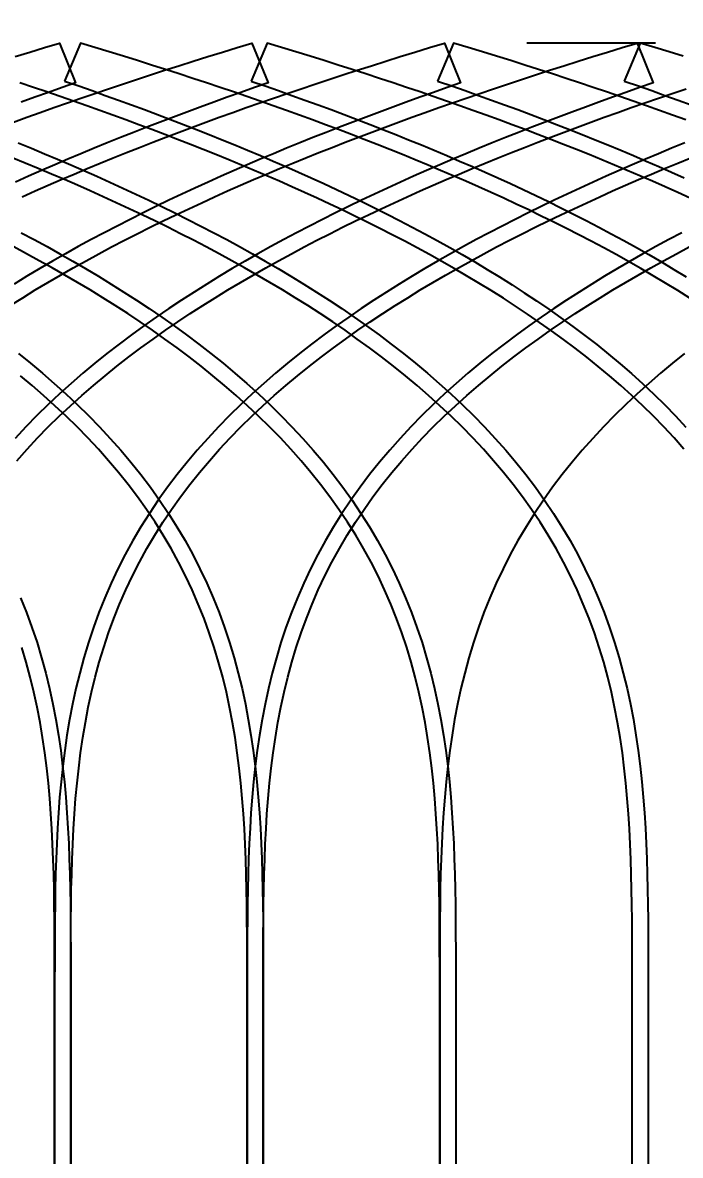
# Model space of a CAD drawing. Header units: metres. Extents: x -2 to 44.3, y -14 to 11.
# Drawn here: x 12.18 to 14.228, y 4.608 to 8.135 of the extents above; entities that cross this region are included whole.
import ezdxf

# ---------------------------------------------------------------- set-up
doc = ezdxf.new("R2010")
doc.units = ezdxf.units.M
doc.header["$LTSCALE"] = 0.05
doc.linetypes.add('DASHED', pattern=[19.05, 12.7, -6.35])
doc.layers.get('0').update_dxf_attribs({"linetype": 'DASHED'})
for name, color, linetype in [('back-layer0', 7, 'Continuous'), ('front-layer0', 7, 'Continuous'), ('front-layer1', 7, 'Continuous')]:
    doc.layers.add(name, color=color, linetype=linetype)
doc.dimstyles.get("Standard").update_dxf_attribs({"dimtxt": 2.5, "dimasz": 2.5, "dimexe": 1.25, "dimexo": 0.625, "dimtad": 1, "dimtxsty": 'Standard', "dimcen": 2.5, "dimazin": 3, "dimtfac": 1, "dimtmove": 0, "dimatfit": 3, "dimarcsym": 0})

# ---------------------------------------------------------------- blocks, each defined once
blk = doc.blocks.new('*D10')
at = {"color": 0, "lineweight": -2, "transparency": 16777216}
for p, q in [((13.9167, 9.7483), (13.7296, 10.2119)), ((11.6751, 8.3048), (15.2629, 9.7522)), ((11.7251, 8.1809), (15.3129, 9.6283)), ((14.1037, 9.2846), (14.1537, 9.1606)), ((14.3408, 8.6969), (14.5278, 8.2332)), ((14.5278, 8.2332), (16.4028, 8.2332))]:
    blk.add_line(p, q, dxfattribs=at)
at = {"color": 0, "transparency": 16777216}
for points in [[(13.9939, 9.7794), (13.8394, 9.7171), (14.1037, 9.2846)], [(14.4181, 8.7281), (14.2635, 8.6658), (14.1537, 9.1606)]]:
    blk.add_solid(points, dxfattribs=at)
at = {"layer": 'Defpoints', "color": 0, "transparency": 16777216}
for p in [(14.1537, 9.1606), (11.0955, 8.071), (11.1455, 7.9471)]:
    blk.add_point(p, dxfattribs=at)
at = {"color": 0, "transparency": 16777216, "insert": (15.7778, 9.1082), "char_height": 0.5, "attachment_point": 5}
blk.add_mtext('0.13', dxfattribs=at)

msp = doc.modelspace()

# ---------------------------------------------------------------- linework, layer by layer
msp.add_line((17.008, 8.071), (13.7494, 8.071))
at = {"layer": 'back-layer0', "color": 1}
for points in [[(12.1409, 7.2539), (12.18, 7.2785), (12.2192, 7.3025), (12.2586, 7.326), (12.2981, 7.349), (12.3376, 7.3715), (12.3773, 7.3936), (12.4171, 7.4152), (12.4569, 7.4364), (12.4968, 7.4572), (12.5368, 7.4776), (12.5768, 7.4976), (12.6169, 7.5173), (12.657, 7.5366), (12.6972, 7.5556), (12.7374, 7.5743), (12.7777, 7.5927), (12.818, 7.6108), (12.8584, 7.6286), (12.8989, 7.6462), (12.9394, 7.6635), (12.98, 7.6805), (13.0207, 7.6974), (13.0614, 7.714), (13.1023, 7.7304), (13.1432, 7.7466), (13.1843, 7.7627), (13.2255, 7.7785), (13.2668, 7.7942), (13.3082, 7.8097), (13.3498, 7.8251), (13.3916, 7.8403), (13.4335, 7.8554), (13.4756, 7.8704), (13.518, 7.8853), (13.5605, 7.9), (13.6032, 7.9147), (13.6462, 7.9292), (13.6895, 7.9437), (13.733, 7.9581), (13.7768, 7.9724), (13.8209, 7.9866), (13.8654, 8.0008), (13.9101, 8.0149), (13.9553, 8.029), (14.0008, 8.043), (14.0467, 8.057), (14.093, 8.071), (14.143, 7.9471), (14.101, 7.9325), (14.0585, 7.9176), (14.0162, 7.9025), (13.974, 7.8874), (13.9321, 7.872), (13.8903, 7.8566), (13.8486, 7.841), (13.8071, 7.8252), (13.7657, 7.8093), (13.7244, 7.7932), (13.6832, 7.7769), (13.6422, 7.7603), (13.6012, 7.7436), (13.5602, 7.7267), (13.5194, 7.7095), (13.4786, 7.6921), (13.4379, 7.6744), (13.3972, 7.6565), (13.3566, 7.6382), (13.316, 7.6197), (13.2755, 7.6009), (13.235, 7.5818), (13.1945, 7.5623), (13.1541, 7.5424), (13.1138, 7.5222), (13.0734, 7.5016), (13.0331, 7.4807), (12.9929, 7.4592), (12.9527, 7.4374), (12.9126, 7.4151), (12.8726, 7.3923), (12.8327, 7.3691), (12.7928, 7.3453), (12.7531, 7.3209), (12.7135, 7.2961), (12.6741, 7.2706), (12.6348, 7.2445), (12.5958, 7.2178), (12.557, 7.1905), (12.5184, 7.1625), (12.4802, 7.1338), (12.4422, 7.1043), (12.4047, 7.0741), (12.3676, 7.0432), (12.3309, 7.0115), (12.2948, 6.9789), (12.2593, 6.9456), (12.2243, 6.9114), (12.1901, 6.8763), (12.1566, 6.8404)], [(12.1508, 7.8251), (12.1926, 7.8403), (12.2345, 7.8554), (12.2766, 7.8704), (12.319, 7.8853), (12.3615, 7.9), (12.4042, 7.9147), (12.4472, 7.9292), (12.4905, 7.9437), (12.534, 7.9581), (12.5778, 7.9724), (12.6219, 7.9866), (12.6664, 8.0008), (12.7111, 8.0149), (12.7563, 8.029), (12.8018, 8.043), (12.8477, 8.057), (12.894, 8.071), (12.944, 7.9471), (12.902, 7.9325), (12.8595, 7.9176), (12.8172, 7.9025), (12.775, 7.8874), (12.7331, 7.872), (12.6913, 7.8566), (12.6496, 7.841), (12.6081, 7.8252), (12.5667, 7.8093), (12.5254, 7.7932), (12.4842, 7.7769), (12.4432, 7.7603), (12.4022, 7.7436), (12.3612, 7.7267), (12.3204, 7.7095), (12.2796, 7.6921), (12.2389, 7.6744), (12.1982, 7.6565), (12.1576, 7.6382)], [(12.1782, 7.5927), (12.2185, 7.6108), (12.2589, 7.6286), (12.2994, 7.6462), (12.3399, 7.6635), (12.3805, 7.6805), (12.4212, 7.6974), (12.4619, 7.714), (12.5028, 7.7304), (12.5437, 7.7466), (12.5848, 7.7627), (12.626, 7.7785), (12.6673, 7.7942), (12.7087, 7.8097), (12.7503, 7.8251), (12.7921, 7.8403), (12.834, 7.8554), (12.8761, 7.8704), (12.9185, 7.8853), (12.961, 7.9), (13.0037, 7.9147), (13.0467, 7.9292), (13.09, 7.9437), (13.1335, 7.9581), (13.1773, 7.9724), (13.2214, 7.9866), (13.2659, 8.0008), (13.3106, 8.0149), (13.3558, 8.029), (13.4013, 8.043), (13.4472, 8.057), (13.4935, 8.071), (13.5435, 7.9471), (13.5015, 7.9325), (13.459, 7.9176), (13.4167, 7.9025), (13.3745, 7.8874), (13.3326, 7.872), (13.2908, 7.8566), (13.2491, 7.841), (13.2076, 7.8252), (13.1662, 7.8093), (13.1249, 7.7932), (13.0837, 7.7769), (13.0427, 7.7603), (13.0017, 7.7436), (12.9607, 7.7267), (12.9199, 7.7095), (12.8791, 7.6921), (12.8384, 7.6744), (12.7977, 7.6565), (12.7571, 7.6382), (12.7165, 7.6197), (12.676, 7.6009), (12.6355, 7.5818), (12.595, 7.5623), (12.5546, 7.5424), (12.5143, 7.5222), (12.4739, 7.5016), (12.4336, 7.4807), (12.3934, 7.4592), (12.3532, 7.4374), (12.3131, 7.4151), (12.2731, 7.3923), (12.2332, 7.3691), (12.1933, 7.3453), (12.1536, 7.3209)], [(12.1568, 8.029), (12.2023, 8.043), (12.2482, 8.057), (12.2945, 8.071), (12.3445, 7.9471), (12.3025, 7.9325), (12.26, 7.9176), (12.2177, 7.9025), (12.1755, 7.8874)], [(12.1618, 6.7709), (12.1936, 6.8068), (12.2263, 6.8418), (12.2597, 6.8761), (12.2939, 6.9095), (12.3287, 6.9421), (12.364, 6.974), (12.4, 7.0051), (12.4364, 7.0355), (12.4732, 7.0651), (12.5105, 7.094), (12.5481, 7.1222), (12.5861, 7.1498), (12.6243, 7.1768), (12.6628, 7.2031), (12.7015, 7.2288), (12.7404, 7.2539), (12.7795, 7.2785), (12.8187, 7.3025), (12.8581, 7.326), (12.8976, 7.349), (12.9371, 7.3715), (12.9768, 7.3936), (13.0166, 7.4152), (13.0564, 7.4364), (13.0963, 7.4572), (13.1363, 7.4776), (13.1763, 7.4976), (13.2164, 7.5173), (13.2565, 7.5366), (13.2967, 7.5556), (13.3369, 7.5743), (13.3772, 7.5927), (13.4175, 7.6108), (13.4579, 7.6286), (13.4984, 7.6462), (13.5389, 7.6635), (13.5795, 7.6805), (13.6202, 7.6974), (13.6609, 7.714), (13.7018, 7.7304), (13.7427, 7.7466), (13.7838, 7.7627), (13.825, 7.7785), (13.8663, 7.7942), (13.9077, 7.8097), (13.9493, 7.8251), (13.9911, 7.8403), (14.033, 7.8554), (14.0751, 7.8704), (14.1175, 7.8853), (14.16, 7.9), (14.2027, 7.9147), (14.2457, 7.9292)], [(14.2417, 7.7603), (14.2007, 7.7436), (14.1597, 7.7267), (14.1189, 7.7095), (14.0781, 7.6921), (14.0374, 7.6744), (13.9967, 7.6565), (13.9561, 7.6382), (13.9155, 7.6197), (13.875, 7.6009), (13.8345, 7.5818), (13.794, 7.5623), (13.7536, 7.5424), (13.7133, 7.5222), (13.6729, 7.5016), (13.6326, 7.4807), (13.5924, 7.4592), (13.5522, 7.4374), (13.5121, 7.4151), (13.4721, 7.3923), (13.4322, 7.3691), (13.3923, 7.3453), (13.3526, 7.3209), (13.313, 7.2961), (13.2736, 7.2706), (13.2343, 7.2445), (13.1953, 7.2178), (13.1565, 7.1905), (13.1179, 7.1625), (13.0797, 7.1338), (13.0417, 7.1043), (13.0042, 7.0741), (12.9671, 7.0432), (12.9304, 7.0115), (12.8943, 6.9789), (12.8588, 6.9456), (12.8238, 6.9114), (12.7896, 6.8763), (12.7561, 6.8404), (12.7235, 6.8036), (12.6917, 6.766), (12.6609, 6.7274), (12.6311, 6.688), (12.6023, 6.6477), (12.5747, 6.6066), (12.5483, 6.5647), (12.5231, 6.5219), (12.4992, 6.4785), (12.4767, 6.4343), (12.4555, 6.3894), (12.4357, 6.3439), (12.4173, 6.2978), (12.4002, 6.2513), (12.3846, 6.2043), (12.3703, 6.1569), (12.3574, 6.1092), (12.3457, 6.0612), (12.3353, 6.0131), (12.326, 5.9648), (12.3179, 5.9164), (12.3108, 5.868), (12.3047, 5.8197), (12.2994, 5.7713), (12.295, 5.7231), (12.2913, 5.6749), (12.2883, 5.6269), (12.2859, 5.579), (12.284, 5.5313), (12.2825, 5.4838), (12.2815, 5.4364), (12.2807, 5.3892), (12.2802, 5.3421), (12.2798, 5.2952), (12.2797, 5.2484), (12.2796, 5.2017), (12.2795, 5.1551), (12.2795, 4.0355)], [(12.3295, 4.0355), (12.3295, 5.1551), (12.3296, 5.2016), (12.3297, 5.2483), (12.3298, 5.2949), (12.3302, 5.3417), (12.3307, 5.3885), (12.3314, 5.4354), (12.3325, 5.4824), (12.334, 5.5295), (12.3359, 5.5768), (12.3383, 5.6241), (12.3412, 5.6714), (12.3448, 5.7189), (12.3492, 5.7663), (12.3543, 5.8138), (12.3603, 5.8613), (12.3673, 5.9087), (12.3752, 5.9559), (12.3843, 6.0031), (12.3944, 6.05), (12.4058, 6.0967), (12.4184, 6.1431), (12.4323, 6.1891), (12.4475, 6.2348), (12.464, 6.28), (12.4818, 6.3246), (12.501, 6.3687), (12.5216, 6.4122), (12.5434, 6.4551), (12.5666, 6.4972), (12.591, 6.5387), (12.6166, 6.5794), (12.6434, 6.6193), (12.6713, 6.6584), (12.7003, 6.6967), (12.7303, 6.7342), (12.7613, 6.7709), (12.7931, 6.8068), (12.8258, 6.8418), (12.8592, 6.8761), (12.8934, 6.9095), (12.9282, 6.9421), (12.9635, 6.974), (12.9995, 7.0051), (13.0359, 7.0355), (13.0727, 7.0651), (13.11, 7.094), (13.1476, 7.1222), (13.1856, 7.1498), (13.2238, 7.1768), (13.2623, 7.2031), (13.301, 7.2288), (13.3399, 7.2539), (13.379, 7.2785), (13.4182, 7.3025), (13.4576, 7.326), (13.4971, 7.349), (13.5366, 7.3715), (13.5763, 7.3936), (13.6161, 7.4152), (13.6559, 7.4364), (13.6958, 7.4572), (13.7358, 7.4776), (13.7758, 7.4976), (13.8159, 7.5173), (13.856, 7.5366), (13.8962, 7.5556), (13.9364, 7.5743), (13.9767, 7.5927), (14.017, 7.6108), (14.0574, 7.6286), (14.0979, 7.6462), (14.1384, 7.6635), (14.179, 7.6805), (14.2197, 7.6974), (14.2604, 7.714)], [(14.2321, 7.4807), (14.1919, 7.4592), (14.1517, 7.4374), (14.1116, 7.4151), (14.0716, 7.3923), (14.0317, 7.3691), (13.9918, 7.3453), (13.9521, 7.3209), (13.9125, 7.2961), (13.8731, 7.2706), (13.8338, 7.2445), (13.7948, 7.2178), (13.756, 7.1905), (13.7174, 7.1625), (13.6792, 7.1338), (13.6412, 7.1043), (13.6037, 7.0741), (13.5666, 7.0432), (13.5299, 7.0115), (13.4938, 6.9789), (13.4583, 6.9456), (13.4233, 6.9114), (13.3891, 6.8763), (13.3556, 6.8404), (13.323, 6.8036), (13.2912, 6.766), (13.2604, 6.7274), (13.2306, 6.688), (13.2018, 6.6477), (13.1742, 6.6066), (13.1478, 6.5647), (13.1226, 6.5219), (13.0987, 6.4785), (13.0762, 6.4343), (13.055, 6.3894), (13.0352, 6.3439), (13.0168, 6.2978), (12.9997, 6.2513), (12.9841, 6.2043), (12.9698, 6.1569), (12.9569, 6.1092), (12.9452, 6.0612), (12.9348, 6.0131), (12.9255, 5.9648), (12.9174, 5.9164), (12.9103, 5.868), (12.9042, 5.8197), (12.8989, 5.7713), (12.8945, 5.7231), (12.8908, 5.6749), (12.8878, 5.6269), (12.8854, 5.579), (12.8835, 5.5313), (12.882, 5.4838), (12.881, 5.4364), (12.8802, 5.3892), (12.8797, 5.3421), (12.8793, 5.2952), (12.8792, 5.2484), (12.8791, 5.2017), (12.879, 5.1551), (12.879, 4.0355)], [(12.929, 4.0355), (12.929, 5.1551), (12.9291, 5.2016), (12.9292, 5.2483), (12.9293, 5.2949), (12.9297, 5.3417), (12.9302, 5.3885), (12.9309, 5.4354), (12.932, 5.4824), (12.9335, 5.5295), (12.9354, 5.5768), (12.9378, 5.6241), (12.9407, 5.6714), (12.9443, 5.7189), (12.9487, 5.7663), (12.9538, 5.8138), (12.9598, 5.8613), (12.9668, 5.9087), (12.9747, 5.9559), (12.9838, 6.0031), (12.9939, 6.05), (13.0053, 6.0967), (13.0179, 6.1431), (13.0318, 6.1891), (13.047, 6.2348), (13.0635, 6.28), (13.0813, 6.3246), (13.1005, 6.3687), (13.1211, 6.4122), (13.1429, 6.4551), (13.1661, 6.4972), (13.1905, 6.5387), (13.2161, 6.5794), (13.2429, 6.6193), (13.2708, 6.6584), (13.2998, 6.6967), (13.3298, 6.7342), (13.3608, 6.7709), (13.3926, 6.8068), (13.4253, 6.8418), (13.4587, 6.8761), (13.4929, 6.9095), (13.5277, 6.9421), (13.563, 6.974), (13.599, 7.0051), (13.6354, 7.0355), (13.6722, 7.0651), (13.7095, 7.094), (13.7471, 7.1222), (13.7851, 7.1498), (13.8233, 7.1768), (13.8618, 7.2031), (13.9005, 7.2288), (13.9394, 7.2539), (13.9785, 7.2785), (14.0177, 7.3025), (14.0571, 7.326), (14.0966, 7.349), (14.1361, 7.3715), (14.1758, 7.3936), (14.2156, 7.4152), (14.2554, 7.4364)], [(14.2407, 7.1043), (14.2032, 7.0741), (14.1661, 7.0432), (14.1294, 7.0115), (14.0933, 6.9789), (14.0578, 6.9456), (14.0228, 6.9114), (13.9886, 6.8763), (13.9551, 6.8404), (13.9225, 6.8036), (13.8907, 6.766), (13.8599, 6.7274), (13.8301, 6.688), (13.8013, 6.6477), (13.7737, 6.6066), (13.7473, 6.5647), (13.7221, 6.5219), (13.6982, 6.4785), (13.6757, 6.4343), (13.6545, 6.3894), (13.6347, 6.3439), (13.6163, 6.2978), (13.5992, 6.2513), (13.5836, 6.2043), (13.5693, 6.1569), (13.5564, 6.1092), (13.5447, 6.0612), (13.5343, 6.0131), (13.525, 5.9648), (13.5169, 5.9164), (13.5098, 5.868), (13.5037, 5.8197), (13.4984, 5.7713), (13.494, 5.7231), (13.4903, 5.6749), (13.4873, 5.6269), (13.4849, 5.579), (13.483, 5.5313), (13.4815, 5.4838), (13.4805, 5.4364), (13.4797, 5.3892), (13.4792, 5.3421), (13.4788, 5.2952), (13.4787, 5.2484), (13.4786, 5.2017), (13.4785, 5.1551), (13.4785, 4.0355)]]:
    msp.add_lwpolyline(points, dxfattribs=at)
at = {"layer": 'front-layer0', "color": 1}
for points in [[(14.078, 4.0355), (14.078, 5.1086), (14.078, 5.1551), (14.078, 5.2016), (14.0779, 5.2483), (14.0777, 5.2949), (14.0774, 5.3417), (14.0769, 5.3885), (14.0761, 5.4354), (14.0751, 5.4824), (14.0736, 5.5295), (14.0717, 5.5768), (14.0693, 5.6241), (14.0664, 5.6714), (14.0627, 5.7189), (14.0584, 5.7663), (14.0533, 5.8138), (14.0473, 5.8613), (14.0403, 5.9087), (14.0324, 5.9559), (14.0233, 6.0031), (14.0132, 6.05), (14.0018, 6.0967), (13.9892, 6.1431), (13.9753, 6.1891), (13.9601, 6.2348), (13.9436, 6.28), (13.9258, 6.3246), (13.9066, 6.3687), (13.886, 6.4122), (13.8642, 6.4551), (13.841, 6.4972), (13.8166, 6.5387), (13.791, 6.5794), (13.7642, 6.6193), (13.7362, 6.6584), (13.7072, 6.6967), (13.6772, 6.7342), (13.6463, 6.7709), (13.6145, 6.8068), (13.5818, 6.8418), (13.5484, 6.8761), (13.5142, 6.9095), (13.4794, 6.9421), (13.444, 6.974), (13.4081, 7.0051), (13.3717, 7.0355), (13.3348, 7.0651), (13.2976, 7.094), (13.26, 7.1222), (13.222, 7.1498), (13.1838, 7.1768), (13.1453, 7.2031), (13.1066, 7.2288), (13.0677, 7.2539), (13.0286, 7.2785), (12.9894, 7.3025), (12.95, 7.326), (12.9105, 7.349), (12.8709, 7.3715), (12.8312, 7.3936), (12.7915, 7.4152), (12.7516, 7.4364), (12.7117, 7.4572), (12.6718, 7.4776), (12.6318, 7.4976), (12.5917, 7.5173), (12.5516, 7.5366), (12.5114, 7.5556), (12.4712, 7.5743), (12.4309, 7.5927), (12.3905, 7.6108), (12.3502, 7.6286), (12.3097, 7.6462), (12.2692, 7.6635), (12.2286, 7.6805), (12.1879, 7.6974), (12.1472, 7.714)], [(12.1754, 7.4807), (12.2157, 7.4592), (12.2558, 7.4374), (12.2959, 7.4151), (12.336, 7.3923), (12.3759, 7.3691), (12.4158, 7.3453), (12.4555, 7.3209), (12.4951, 7.2961), (12.5345, 7.2706), (12.5738, 7.2445), (12.6128, 7.2178), (12.6516, 7.1905), (12.6902, 7.1625), (12.7284, 7.1338), (12.7663, 7.1043), (12.8039, 7.0741), (12.841, 7.0432), (12.8776, 7.0115), (12.9138, 6.9789), (12.9493, 6.9456), (12.9842, 6.9114), (13.0185, 6.8763), (13.0519, 6.8404), (13.0846, 6.8036), (13.1164, 6.766), (13.1472, 6.7274), (13.177, 6.688), (13.2058, 6.6477), (13.2334, 6.6066), (13.2598, 6.5647), (13.285, 6.5219), (13.3089, 6.4785), (13.3314, 6.4343), (13.3526, 6.3894), (13.3724, 6.3439), (13.3908, 6.2978), (13.4078, 6.2513), (13.4235, 6.2043), (13.4378, 6.1569), (13.4507, 6.1092), (13.4624, 6.0612), (13.4728, 6.0131), (13.4821, 5.9648), (13.4902, 5.9164), (13.4973, 5.868), (13.5034, 5.8197), (13.5087, 5.7713), (13.5131, 5.7231), (13.5167, 5.6749), (13.5197, 5.6269), (13.5222, 5.579), (13.5241, 5.5313), (13.5255, 5.4838), (13.5266, 5.4364), (13.5274, 5.3892), (13.5279, 5.3421), (13.5282, 5.2952), (13.5284, 5.2484), (13.5285, 5.2017), (13.5285, 5.1551), (13.5285, 5.1086), (13.5285, 4.0355)], [(13.4785, 4.0355), (13.4785, 5.1086), (13.4785, 5.1551), (13.4785, 5.2016), (13.4784, 5.2483), (13.4782, 5.2949), (13.4779, 5.3417), (13.4774, 5.3885), (13.4766, 5.4354), (13.4756, 5.4824), (13.4741, 5.5295), (13.4722, 5.5768), (13.4698, 5.6241), (13.4669, 5.6714), (13.4632, 5.7189), (13.4589, 5.7663), (13.4538, 5.8138), (13.4478, 5.8613), (13.4408, 5.9087), (13.4329, 5.9559), (13.4238, 6.0031), (13.4137, 6.05), (13.4023, 6.0967), (13.3897, 6.1431), (13.3758, 6.1891), (13.3606, 6.2348), (13.3441, 6.28), (13.3263, 6.3246), (13.3071, 6.3687), (13.2865, 6.4122), (13.2647, 6.4551), (13.2415, 6.4972), (13.2171, 6.5387), (13.1915, 6.5794), (13.1647, 6.6193), (13.1367, 6.6584), (13.1077, 6.6967), (13.0777, 6.7342), (13.0468, 6.7709), (13.015, 6.8068), (12.9823, 6.8418), (12.9489, 6.8761), (12.9147, 6.9095), (12.8799, 6.9421), (12.8445, 6.974), (12.8086, 7.0051), (12.7722, 7.0355), (12.7353, 7.0651), (12.6981, 7.094), (12.6605, 7.1222), (12.6225, 7.1498), (12.5843, 7.1768), (12.5458, 7.2031), (12.5071, 7.2288), (12.4682, 7.2539), (12.4291, 7.2785), (12.3899, 7.3025), (12.3505, 7.326), (12.311, 7.349), (12.2714, 7.3715), (12.2317, 7.3936), (12.192, 7.4152), (12.1521, 7.4364)], [(12.1668, 7.1043), (12.2044, 7.0741), (12.2415, 7.0432), (12.2781, 7.0115), (12.3143, 6.9789), (12.3498, 6.9456), (12.3847, 6.9114), (12.419, 6.8763), (12.4524, 6.8404), (12.4851, 6.8036), (12.5169, 6.766), (12.5477, 6.7274), (12.5775, 6.688), (12.6063, 6.6477), (12.6339, 6.6066), (12.6603, 6.5647), (12.6855, 6.5219), (12.7094, 6.4785), (12.7319, 6.4343), (12.7531, 6.3894), (12.7729, 6.3439), (12.7913, 6.2978), (12.8083, 6.2513), (12.824, 6.2043), (12.8383, 6.1569), (12.8512, 6.1092), (12.8629, 6.0612), (12.8733, 6.0131), (12.8826, 5.9648), (12.8907, 5.9164), (12.8978, 5.868), (12.9039, 5.8197), (12.9092, 5.7713), (12.9136, 5.7231), (12.9172, 5.6749), (12.9202, 5.6269), (12.9227, 5.579), (12.9246, 5.5313), (12.926, 5.4838), (12.9271, 5.4364), (12.9279, 5.3892), (12.9284, 5.3421), (12.9287, 5.2952), (12.9289, 5.2484), (12.929, 5.2017), (12.929, 5.1551), (12.929, 5.1086), (12.929, 4.0355)], [(12.879, 4.0355), (12.879, 5.1086), (12.879, 5.1551), (12.879, 5.2016), (12.8789, 5.2483), (12.8787, 5.2949), (12.8784, 5.3417), (12.8779, 5.3885), (12.8771, 5.4354), (12.8761, 5.4824), (12.8746, 5.5295), (12.8727, 5.5768), (12.8703, 5.6241), (12.8674, 5.6714), (12.8637, 5.7189), (12.8594, 5.7663), (12.8543, 5.8138), (12.8483, 5.8613), (12.8413, 5.9087), (12.8334, 5.9559), (12.8243, 6.0031), (12.8142, 6.05), (12.8028, 6.0967), (12.7902, 6.1431), (12.7763, 6.1891), (12.7611, 6.2348), (12.7446, 6.28), (12.7268, 6.3246), (12.7076, 6.3687), (12.687, 6.4122), (12.6652, 6.4551), (12.642, 6.4972), (12.6176, 6.5387), (12.592, 6.5794), (12.5652, 6.6193), (12.5372, 6.6584), (12.5082, 6.6967), (12.4782, 6.7342), (12.4473, 6.7709), (12.4155, 6.8068), (12.3828, 6.8418), (12.3494, 6.8761), (12.3152, 6.9095), (12.2804, 6.9421), (12.245, 6.974), (12.2091, 7.0051), (12.1727, 7.0355)], [(12.1734, 6.3439), (12.1918, 6.2978), (12.2088, 6.2513), (12.2245, 6.2043), (12.2388, 6.1569), (12.2517, 6.1092), (12.2634, 6.0612), (12.2738, 6.0131), (12.2831, 5.9648), (12.2912, 5.9164), (12.2983, 5.868), (12.3044, 5.8197), (12.3097, 5.7713), (12.3141, 5.7231), (12.3177, 5.6749), (12.3207, 5.6269), (12.3232, 5.579), (12.3251, 5.5313), (12.3265, 5.4838), (12.3276, 5.4364), (12.3284, 5.3892), (12.3289, 5.3421), (12.3292, 5.2952), (12.3294, 5.2484), (12.3295, 5.2017), (12.3295, 5.1551), (12.3295, 5.1086), (12.3295, 4.0355)], [(12.2795, 4.0355), (12.2795, 5.1086), (12.2795, 5.1551), (12.2795, 5.2016), (12.2794, 5.2483), (12.2792, 5.2949), (12.2789, 5.3417), (12.2784, 5.3885), (12.2776, 5.4354), (12.2766, 5.4824), (12.2751, 5.5295), (12.2732, 5.5768), (12.2708, 5.6241), (12.2679, 5.6714), (12.2642, 5.7189), (12.2599, 5.7663), (12.2548, 5.8138), (12.2488, 5.8613), (12.2418, 5.9087), (12.2339, 5.9559), (12.2248, 6.0031), (12.2147, 6.05), (12.2033, 6.0967), (12.1907, 6.1431), (12.1768, 6.1891)]]:
    msp.add_lwpolyline(points, dxfattribs=at)
at = {"layer": 'front-layer1', "color": 2}
for points in [[(14.2578, 7.2766), (14.2198, 7.3005), (14.1817, 7.3239), (14.1434, 7.3467), (14.105, 7.3691), (14.0665, 7.391), (14.0279, 7.4124), (13.9893, 7.4335), (13.9506, 7.4541), (13.9118, 7.4743), (13.8729, 7.4941), (13.834, 7.5136), (13.795, 7.5327), (13.756, 7.5515), (13.717, 7.57), (13.6779, 7.5881), (13.6387, 7.606), (13.5995, 7.6236), (13.5602, 7.6409), (13.5209, 7.658), (13.4815, 7.6748), (13.4421, 7.6914), (13.4025, 7.7078), (13.3629, 7.7239), (13.3232, 7.7399), (13.2834, 7.7557), (13.2435, 7.7712), (13.2034, 7.7867), (13.1633, 7.8019), (13.123, 7.817), (13.0825, 7.832), (13.0419, 7.8468), (13.0012, 7.8614), (12.9602, 7.876), (12.9191, 7.8905), (12.8777, 7.9048), (12.8362, 7.919), (12.7944, 7.9332), (12.7523, 7.9472), (12.71, 7.9612), (12.6674, 7.9751), (12.6245, 7.989), (12.5813, 8.0027), (12.5378, 8.0165), (12.4939, 8.0302), (12.4497, 8.0438), (12.4051, 8.0574), (12.36, 8.071), (12.31, 7.9531)], [(14.2589, 7.5881), (14.2197, 7.606), (14.1805, 7.6236), (14.1412, 7.6409), (14.1019, 7.658), (14.0625, 7.6748), (14.0231, 7.6914), (13.9835, 7.7078), (13.9439, 7.7239), (13.9042, 7.7399), (13.8644, 7.7557), (13.8245, 7.7712), (13.7844, 7.7867), (13.7443, 7.8019), (13.704, 7.817), (13.6635, 7.832), (13.6229, 7.8468), (13.5822, 7.8614), (13.5412, 7.876), (13.5001, 7.8905), (13.4587, 7.9048), (13.4172, 7.919), (13.3754, 7.9332), (13.3333, 7.9472), (13.291, 7.9612), (13.2484, 7.9751), (13.2055, 7.989), (13.1623, 8.0027), (13.1188, 8.0165), (13.0749, 8.0302), (13.0307, 8.0438), (12.9861, 8.0574), (12.941, 8.071), (12.891, 7.9531)], [(14.2445, 7.832), (14.2039, 7.8468), (14.1632, 7.8614), (14.1222, 7.876), (14.0811, 7.8905), (14.0397, 7.9048), (13.9982, 7.919), (13.9564, 7.9332), (13.9143, 7.9472), (13.872, 7.9612), (13.8294, 7.9751), (13.7865, 7.989), (13.7433, 8.0027), (13.6998, 8.0165), (13.6559, 8.0302), (13.6117, 8.0438), (13.5671, 8.0574), (13.522, 8.071), (13.472, 7.9531)], [(14.2369, 8.0302), (14.1927, 8.0438), (14.1481, 8.0574), (14.103, 8.071), (14.053, 7.9531)], [(14.2393, 6.8071), (14.2084, 6.842), (14.1766, 6.876), (14.1441, 6.9093), (14.1109, 6.9418), (14.0771, 6.9735), (14.0427, 7.0045), (14.0078, 7.0348), (13.9724, 7.0643), (13.9365, 7.0931), (13.9003, 7.1212), (13.8637, 7.1487), (13.8268, 7.1755), (13.7897, 7.2016), (13.7523, 7.2272), (13.7146, 7.2522), (13.6768, 7.2766), (13.6388, 7.3005), (13.6007, 7.3239), (13.5624, 7.3467), (13.524, 7.3691), (13.4855, 7.391), (13.4469, 7.4124), (13.4083, 7.4335), (13.3696, 7.4541), (13.3308, 7.4743), (13.2919, 7.4941), (13.253, 7.5136), (13.214, 7.5327), (13.175, 7.5515), (13.136, 7.57), (13.0969, 7.5881), (13.0577, 7.606), (13.0185, 7.6236), (12.9792, 7.6409), (12.9399, 7.658), (12.9005, 7.6748), (12.8611, 7.6914), (12.8215, 7.7078), (12.7819, 7.7239), (12.7422, 7.7399), (12.7024, 7.7557), (12.6625, 7.7712), (12.6224, 7.7867), (12.5823, 7.8019), (12.542, 7.817), (12.5015, 7.832), (12.4609, 7.8468), (12.4202, 7.8614), (12.3792, 7.876), (12.3381, 7.8905), (12.2967, 7.9048), (12.2552, 7.919), (12.2134, 7.9332), (12.1713, 7.9472)], [(12.31, 7.9531), (12.313, 7.9521), (12.3545, 7.9377), (12.3959, 7.9232), (12.437, 7.9085), (12.478, 7.8938), (12.5188, 7.8789), (12.5594, 7.8639), (12.5999, 7.8487), (12.6403, 7.8334), (12.6805, 7.8179), (12.7207, 7.8022), (12.7607, 7.7863), (12.8007, 7.7703), (12.8405, 7.754), (12.8803, 7.7375), (12.92, 7.7208), (12.9597, 7.7039), (12.9993, 7.6867), (13.0388, 7.6693), (13.0783, 7.6516), (13.1178, 7.6336), (13.1572, 7.6152), (13.1966, 7.5966), (13.2359, 7.5777), (13.2752, 7.5584), (13.3145, 7.5387), (13.3537, 7.5187), (13.3929, 7.4983), (13.432, 7.4775), (13.471, 7.4563), (13.51, 7.4346), (13.549, 7.4124), (13.5878, 7.3898), (13.6266, 7.3667), (13.6652, 7.343), (13.7037, 7.3188), (13.742, 7.294), (13.7802, 7.2687), (13.8182, 7.2427), (13.8559, 7.2161), (13.8934, 7.1889), (13.9306, 7.1609), (13.9675, 7.1323), (14.004, 7.103), (14.0401, 7.0729), (14.0758, 7.042), (14.1109, 7.0104), (14.1455, 6.9779), (14.1795, 6.9446), (14.2128, 6.9105), (14.2453, 6.8756)], [(12.891, 7.9531), (12.894, 7.9521), (12.9355, 7.9377), (12.9769, 7.9232), (13.018, 7.9085), (13.059, 7.8938), (13.0998, 7.8789), (13.1404, 7.8639), (13.1809, 7.8487), (13.2213, 7.8334), (13.2615, 7.8179), (13.3017, 7.8022), (13.3417, 7.7863), (13.3817, 7.7703), (13.4215, 7.754), (13.4613, 7.7375), (13.501, 7.7208), (13.5407, 7.7039), (13.5803, 7.6867), (13.6198, 7.6693), (13.6593, 7.6516), (13.6988, 7.6336), (13.7382, 7.6152), (13.7776, 7.5966), (13.8169, 7.5777), (13.8562, 7.5584), (13.8955, 7.5387), (13.9347, 7.5187), (13.9739, 7.4983), (14.013, 7.4775), (14.052, 7.4563), (14.091, 7.4346), (14.13, 7.4124), (14.1688, 7.3898), (14.2076, 7.3667), (14.2462, 7.343)], [(13.472, 7.9531), (13.475, 7.9521), (13.5165, 7.9377), (13.5579, 7.9232), (13.599, 7.9085), (13.64, 7.8938), (13.6808, 7.8789), (13.7214, 7.8639), (13.7619, 7.8487), (13.8023, 7.8334), (13.8425, 7.8179), (13.8827, 7.8022), (13.9227, 7.7863), (13.9627, 7.7703), (14.0025, 7.754), (14.0423, 7.7375), (14.082, 7.7208), (14.1217, 7.7039), (14.1613, 7.6867), (14.2008, 7.6693), (14.2403, 7.6516)], [(14.053, 7.9531), (14.056, 7.9521), (14.0975, 7.9377), (14.1389, 7.9232), (14.18, 7.9085), (14.221, 7.8938), (14.2618, 7.8789)], [(12.1659, 7.7603), (12.2069, 7.7436), (12.2478, 7.7267), (12.2887, 7.7095), (12.3295, 7.6921), (12.3702, 7.6744), (12.4109, 7.6565), (12.4515, 7.6382), (12.4921, 7.6197), (12.5326, 7.6009), (12.5731, 7.5818), (12.6135, 7.5623), (12.654, 7.5424), (12.6943, 7.5222), (12.7347, 7.5016), (12.7749, 7.4807), (12.8152, 7.4592), (12.8553, 7.4374), (12.8954, 7.4151), (12.9355, 7.3923), (12.9754, 7.3691), (13.0153, 7.3453), (13.055, 7.3209), (13.0946, 7.2961), (13.134, 7.2706), (13.1733, 7.2445), (13.2123, 7.2178), (13.2511, 7.1905), (13.2897, 7.1625), (13.3279, 7.1338), (13.3658, 7.1043), (13.4034, 7.0741), (13.4405, 7.0432), (13.4771, 7.0115), (13.5133, 6.9789), (13.5488, 6.9456), (13.5837, 6.9114), (13.618, 6.8763), (13.6514, 6.8404), (13.6841, 6.8036), (13.7159, 6.766), (13.7467, 6.7274), (13.7765, 6.688), (13.8053, 6.6477), (13.8329, 6.6066), (13.8593, 6.5647), (13.8845, 6.5219), (13.9084, 6.4785), (13.9309, 6.4343), (13.9521, 6.3894), (13.9719, 6.3439), (13.9903, 6.2978), (14.0073, 6.2513), (14.023, 6.2043), (14.0373, 6.1569), (14.0502, 6.1092), (14.0619, 6.0612), (14.0723, 6.0131), (14.0816, 5.9648), (14.0897, 5.9164), (14.0968, 5.868), (14.1029, 5.8197), (14.1082, 5.7713), (14.1126, 5.7231), (14.1162, 5.6749), (14.1192, 5.6269), (14.1217, 5.579), (14.1236, 5.5313), (14.125, 5.4838), (14.1261, 5.4364), (14.1269, 5.3892), (14.1274, 5.3421), (14.1277, 5.2952), (14.1279, 5.2484), (14.128, 5.2017), (14.128, 5.1551), (14.128, 5.1086), (14.128, 4.0355)]]:
    msp.add_lwpolyline(points, dxfattribs=at)

# ---------------------------------------------------------------- dimensions: what is measured, and where the dimension line sits
dim = msp.add_aligned_dim(p1=(11.0955, 8.071), p2=(11.1455, 7.9471), distance=3.2438, dimstyle='Standard', override={"dimtxt": 0.5, "dimasz": 0.5, "dimtoh": 1, "dimdsep": 46, "dimtxsty": 'Standard', "dimadec": 0, "dimazin": 0, "dimatfit": 2, "dimfxl": 1})
dim.commit()
dim.dimension.update_dxf_attribs({"geometry": '*D10', "text_midpoint": (15.7778, 9.1082)})

doc.saveas('drawing.dxf')
